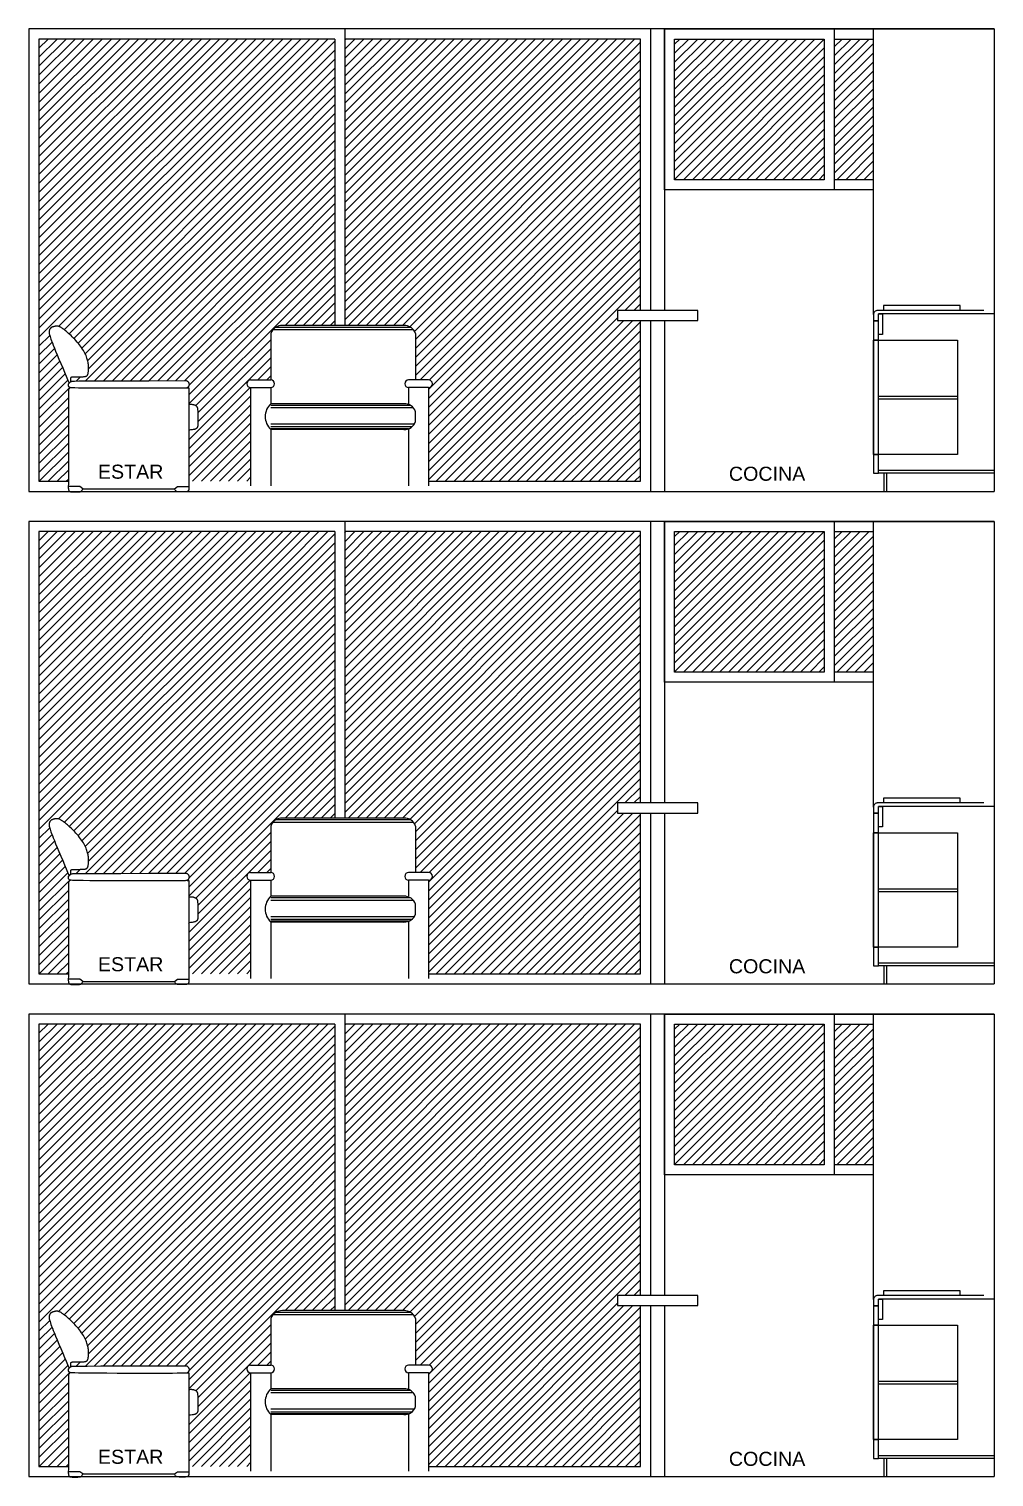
# Model space of a CAD drawing. Header units: millimetres. Extents: x 1217 to 2428, y 234 to 644.
# Drawn here: x 2238.77 to 2243.57, y 423.95 to 431.15 of the extents above; entities that cross this region are included whole.
import ezdxf

# ---------------------------------------------------------------- set-up
doc = ezdxf.new("R2010")
doc.units = ezdxf.units.MM
for name, color, linetype in [('0.1', 251, 'Continuous'), ('0.2', 2, 'Continuous'), ('0.3', 6, 'Continuous'), ('MURO', 5, 'Continuous'), ('Texto', 1, 'Continuous')]:
    doc.layers.add(name, color=color, linetype=linetype)
doc.styles.get("Standard").update_dxf_attribs({"font": 'arial.ttf'})
pattern_1 = [(45, (422.33998, -273.22355), (-0.0224506403, 0.0224506403), [])]
pattern_2 = [(45, (422.33998, -270.773552), (-0.0224506403, 0.0224506403), [])]
pattern_3 = [(45, (422.33998, -268.323555), (-0.0224506403, 0.0224506403), [])]

# ---------------------------------------------------------------- blocks, each defined once
blk = doc.blocks.new('sillon elv 1')
at = {"layer": '0.2'}
blk.add_line((382065.2343, 7753267.5813), (382065.6901, 7753267.5813), dxfattribs=at)
for points in [[(382065.1739, 7753268.114), (382065.1742, 7753268.1156), (382065.1744, 7753268.1172), (382065.1745, 7753268.1189), (382065.1746, 7753268.1205), (382065.1745, 7753268.1222), (382065.1745, 7753268.1238), (382065.1744, 7753268.1253), (382065.1744, 7753268.1268), (382065.1745, 7753268.1281), (382065.1745, 7753268.1294), (382065.1747, 7753268.1306), (382065.1749, 7753268.1316), (382065.1751, 7753268.1326), (382065.1753, 7753268.1335), (382065.1756, 7753268.1342), (382065.1759, 7753268.1349), (382065.1762, 7753268.1355), (382065.1765, 7753268.136), (382065.1768, 7753268.1364), (382065.1771, 7753268.1368), (382065.1775, 7753268.1371), (382065.178, 7753268.1373), (382065.1785, 7753268.1375), (382065.179, 7753268.1376), (382065.1796, 7753268.1377), (382065.1804, 7753268.1378), (382065.1814, 7753268.1379), (382065.1828, 7753268.1379), (382065.1846, 7753268.138), (382065.187, 7753268.138), (382065.19, 7753268.1381), (382065.1937, 7753268.1381), (382065.1982, 7753268.1381), (382065.2034, 7753268.1382), (382065.2089, 7753268.1383), (382065.2147, 7753268.1384), (382065.2204, 7753268.1385), (382065.2259, 7753268.1386), (382065.231, 7753268.1388), (382065.2353, 7753268.139), (382065.2389, 7753268.1392), (382065.2417, 7753268.1395), (382065.2439, 7753268.1397), (382065.2455, 7753268.14), (382065.2467, 7753268.1403), (382065.2476, 7753268.1405), (382065.2482, 7753268.1408), (382065.2488, 7753268.141), (382065.2493, 7753268.1412), (382065.2498, 7753268.1413), (382065.2504, 7753268.1415), (382065.2509, 7753268.1417), (382065.2515, 7753268.142), (382065.2522, 7753268.1423), (382065.2529, 7753268.1426), (382065.2537, 7753268.1431), (382065.2545, 7753268.1437), (382065.2554, 7753268.1444), (382065.2563, 7753268.1454), (382065.2572, 7753268.1465), (382065.2581, 7753268.148), (382065.2589, 7753268.1498), (382065.2597, 7753268.1519), (382065.2604, 7753268.1545), (382065.2611, 7753268.1574), (382065.2616, 7753268.1608), (382065.262, 7753268.1645), (382065.2624, 7753268.1685), (382065.2626, 7753268.1727), (382065.2627, 7753268.1771), (382065.2627, 7753268.1816), (382065.2627, 7753268.1863), (382065.2625, 7753268.1909), (382065.2622, 7753268.1956), (382065.2617, 7753268.2004), (382065.2611, 7753268.2053), (382065.2603, 7753268.2102), (382065.2593, 7753268.2154), (382065.258, 7753268.2207), (382065.2565, 7753268.2262), (382065.2547, 7753268.2319), (382065.2526, 7753268.2378), (382065.2501, 7753268.2439), (382065.2474, 7753268.2502), (382065.2443, 7753268.2566), (382065.2408, 7753268.2632), (382065.2369, 7753268.2699), (382065.2327, 7753268.2767), (382065.228, 7753268.2836), (382065.2229, 7753268.2906), (382065.2176, 7753268.2976), (382065.212, 7753268.3046), (382065.2061, 7753268.3115), (382065.2001, 7753268.3182), (382065.194, 7753268.3249), (382065.1878, 7753268.3313), (382065.1816, 7753268.3375), (382065.1754, 7753268.3434), (382065.1694, 7753268.349), (382065.1635, 7753268.3543), (382065.1578, 7753268.3592), (382065.1525, 7753268.3637), (382065.1475, 7753268.3679), (382065.1429, 7753268.3715), (382065.1387, 7753268.3747), (382065.135, 7753268.3775), (382065.1316, 7753268.3799), (382065.1286, 7753268.382), (382065.1259, 7753268.3837), (382065.1233, 7753268.3851), (382065.1209, 7753268.3863), (382065.1187, 7753268.3874), (382065.1165, 7753268.3882), (382065.1144, 7753268.3889), (382065.1123, 7753268.3895), (382065.1103, 7753268.3899), (382065.1083, 7753268.3902), (382065.1063, 7753268.3904), (382065.1044, 7753268.3905), (382065.1024, 7753268.3904), (382065.1005, 7753268.3903), (382065.0985, 7753268.39), (382065.0966, 7753268.3897), (382065.0947, 7753268.3894), (382065.0929, 7753268.3889), (382065.0912, 7753268.3885), (382065.0896, 7753268.388), (382065.088, 7753268.3876), (382065.0866, 7753268.3872), (382065.0853, 7753268.3867), (382065.084, 7753268.3863), (382065.0829, 7753268.3859), (382065.0818, 7753268.3854), (382065.0808, 7753268.385), (382065.0798, 7753268.3846), (382065.0789, 7753268.3841), (382065.0779, 7753268.3836), (382065.077, 7753268.3831), (382065.0761, 7753268.3825), (382065.0752, 7753268.3818), (382065.0743, 7753268.3811), (382065.0735, 7753268.3803), (382065.0726, 7753268.3794), (382065.0718, 7753268.3784), (382065.071, 7753268.3773), (382065.0702, 7753268.376), (382065.0695, 7753268.3746), (382065.0688, 7753268.3731), (382065.0682, 7753268.3715), (382065.0677, 7753268.3697), (382065.0672, 7753268.3679), (382065.0668, 7753268.3659), (382065.0666, 7753268.3638), (382065.0665, 7753268.3614), (382065.0666, 7753268.3588), (382065.0669, 7753268.3558), (382065.0675, 7753268.3524), (382065.0683, 7753268.3484), (382065.0695, 7753268.3438), (382065.0711, 7753268.3385), (382065.0731, 7753268.3324), (382065.0756, 7753268.3252), (382065.0787, 7753268.3168), (382065.0825, 7753268.3069), (382065.0871, 7753268.2952), (382065.0925, 7753268.2816), (382065.099, 7753268.2658), (382065.1066, 7753268.2475), (382065.1153, 7753268.2269), (382065.1246, 7753268.2047), (382065.1341, 7753268.1823), (382065.1433, 7753268.1607), (382065.1516, 7753268.1412), (382065.1585, 7753268.125), (382065.1635, 7753268.1132), (382065.1662, 7753268.107)], [(382065.7482, 7753268.1195), (382065.7512, 7753268.1185), (382065.7538, 7753268.1173), (382065.7559, 7753268.1159), (382065.7576, 7753268.1144), (382065.759, 7753268.1129), (382065.7601, 7753268.1112), (382065.761, 7753268.1096), (382065.7617, 7753268.1079), (382065.7622, 7753268.1063), (382065.7626, 7753268.1048), (382065.7628, 7753268.1033), (382065.7629, 7753268.1018), (382065.763, 7753268.1004), (382065.7629, 7753268.0991), (382065.7628, 7753268.0978), (382065.7626, 7753268.0966), (382065.7624, 7753268.0954), (382065.7621, 7753268.0943), (382065.7618, 7753268.0932), (382065.7614, 7753268.0922), (382065.7609, 7753268.0912), (382065.7604, 7753268.0903), (382065.7599, 7753268.0894), (382065.7593, 7753268.0885), (382065.7586, 7753268.0877), (382065.7578, 7753268.0869), (382065.757, 7753268.0861), (382065.756, 7753268.0854), (382065.7551, 7753268.0847), (382065.754, 7753268.0841), (382065.7529, 7753268.0835), (382065.7517, 7753268.083), (382065.7502, 7753268.0826), (382065.7476, 7753268.0823), (382065.7428, 7753268.082), (382065.7348, 7753268.0818), (382065.7223, 7753268.0816), (382065.7045, 7753268.0815), (382065.6801, 7753268.0814), (382065.6482, 7753268.0813), (382065.6082, 7753268.0812), (382065.5617, 7753268.0812), (382065.5109, 7753268.0812), (382065.458, 7753268.0813), (382065.4051, 7753268.0813), (382065.3544, 7753268.0815), (382065.3081, 7753268.0817), (382065.2683, 7753268.0819), (382065.2366, 7753268.0823), (382065.2126, 7753268.0827), (382065.1951, 7753268.0832), (382065.1831, 7753268.0837), (382065.1755, 7753268.0842), (382065.1711, 7753268.0848), (382065.169, 7753268.0854), (382065.168, 7753268.0859), (382065.1673, 7753268.0865), (382065.1666, 7753268.0871), (382065.166, 7753268.0877), (382065.1655, 7753268.0884), (382065.1649, 7753268.0891), (382065.1645, 7753268.0899), (382065.164, 7753268.0907), (382065.1636, 7753268.0917), (382065.1633, 7753268.0927), (382065.1629, 7753268.0939), (382065.1627, 7753268.0951), (382065.1625, 7753268.0963), (382065.1623, 7753268.0976), (382065.1623, 7753268.0988), (382065.1623, 7753268.1), (382065.1625, 7753268.1011), (382065.1628, 7753268.1021), (382065.1632, 7753268.1031), (382065.1636, 7753268.1039), (382065.1642, 7753268.1048), (382065.1648, 7753268.1056), (382065.1655, 7753268.1063), (382065.1662, 7753268.1071), (382065.1669, 7753268.1078), (382065.1676, 7753268.1086), (382065.1684, 7753268.1094), (382065.1691, 7753268.1101), (382065.1699, 7753268.1109), (382065.1707, 7753268.1116), (382065.1716, 7753268.1124), (382065.1724, 7753268.113), (382065.1733, 7753268.1137), (382065.1743, 7753268.1143), (382065.1753, 7753268.1148), (382065.1764, 7753268.1153), (382065.1774, 7753268.1157), (382065.1785, 7753268.1161), (382065.1796, 7753268.1164), (382065.1807, 7753268.1167), (382065.1818, 7753268.1169), (382065.1839, 7753268.1172), (382065.1926, 7753268.1174), (382065.2144, 7753268.1176), (382065.2558, 7753268.1178), (382065.3233, 7753268.1181), (382065.4235, 7753268.1185), (382065.563, 7753268.1189), (382065.7482, 7753268.1195)], [(382065.1727, 7753268.0846), (382065.1704, 7753268.0832), (382065.1685, 7753268.0819), (382065.1669, 7753268.0806), (382065.1657, 7753268.0794), (382065.1647, 7753268.0781), (382065.164, 7753268.0769), (382065.1634, 7753268.0758), (382065.1631, 7753268.0746), (382065.1628, 7753268.0726), (382065.1626, 7753268.0652), (382065.1625, 7753268.047), (382065.1624, 7753268.0127), (382065.1624, 7753267.9567), (382065.1624, 7753267.8738), (382065.1624, 7753267.7584), (382065.1624, 7753267.6053)], [(382065.7621, 7753268.0013), (382065.7666, 7753268.0017), (382065.7707, 7753268.0019), (382065.7743, 7753268.0019), (382065.7775, 7753268.0017), (382065.7804, 7753268.0013), (382065.783, 7753268.0009), (382065.7852, 7753268.0003), (382065.7873, 7753267.9997), (382065.7892, 7753267.9991), (382065.791, 7753267.9984), (382065.7926, 7753267.9978), (382065.7941, 7753267.9971), (382065.7954, 7753267.9963), (382065.7966, 7753267.9955), (382065.7977, 7753267.9947), (382065.7987, 7753267.9938), (382065.7996, 7753267.9929), (382065.8005, 7753267.9919), (382065.8012, 7753267.9909), (382065.8018, 7753267.9898), (382065.8024, 7753267.9888), (382065.803, 7753267.9877), (382065.8034, 7753267.9866), (382065.8039, 7753267.9855), (382065.8043, 7753267.9843), (382065.8046, 7753267.9831), (382065.8049, 7753267.9816), (382065.8052, 7753267.9797), (382065.8055, 7753267.9773), (382065.8058, 7753267.9743), (382065.806, 7753267.9705), (382065.8062, 7753267.9658), (382065.8064, 7753267.9601), (382065.8066, 7753267.9536), (382065.8068, 7753267.9466), (382065.8069, 7753267.9394), (382065.8071, 7753267.9322), (382065.8072, 7753267.9251), (382065.8072, 7753267.9186), (382065.8072, 7753267.9129), (382065.8072, 7753267.9081), (382065.8072, 7753267.9041), (382065.807, 7753267.901), (382065.8069, 7753267.8984), (382065.8067, 7753267.8964), (382065.8065, 7753267.8948), (382065.8062, 7753267.8934), (382065.8059, 7753267.8922), (382065.8056, 7753267.891), (382065.8053, 7753267.8898), (382065.8048, 7753267.8887), (382065.8044, 7753267.8876), (382065.8039, 7753267.8865), (382065.8033, 7753267.8855), (382065.8027, 7753267.8845), (382065.802, 7753267.8836), (382065.8012, 7753267.8828), (382065.8004, 7753267.882), (382065.7995, 7753267.8812), (382065.7986, 7753267.8805), (382065.7976, 7753267.8799), (382065.7966, 7753267.8793), (382065.7955, 7753267.8787), (382065.7944, 7753267.8782), (382065.7933, 7753267.8777), (382065.7918, 7753267.8772), (382065.7898, 7753267.8767), (382065.787, 7753267.8762), (382065.783, 7753267.8755), (382065.7778, 7753267.8748), (382065.7709, 7753267.874), (382065.7621, 7753267.8731)], [(382065.1619, 7753267.5923), (382065.1619, 7753267.5897), (382065.1619, 7753267.5872), (382065.162, 7753267.585), (382065.1622, 7753267.5829), (382065.1624, 7753267.581), (382065.1627, 7753267.5792), (382065.163, 7753267.5776), (382065.1633, 7753267.5762), (382065.1636, 7753267.5749), (382065.164, 7753267.5737), (382065.1644, 7753267.5727), (382065.1648, 7753267.5718), (382065.1653, 7753267.5709), (382065.1658, 7753267.5702), (382065.1665, 7753267.5695), (382065.1672, 7753267.5689), (382065.168, 7753267.5684), (382065.1689, 7753267.5679), (382065.17, 7753267.5674), (382065.1712, 7753267.5671), (382065.1727, 7753267.5667), (382065.1744, 7753267.5664), (382065.1763, 7753267.5662), (382065.1785, 7753267.566), (382065.1811, 7753267.5658), (382065.1839, 7753267.5657), (382065.1869, 7753267.5657), (382065.19, 7753267.5656), (382065.1932, 7753267.5656), (382065.1965, 7753267.5656), (382065.1997, 7753267.5657), (382065.2028, 7753267.5657), (382065.2058, 7753267.5658), (382065.2087, 7753267.5658), (382065.2114, 7753267.5659), (382065.2139, 7753267.566), (382065.2162, 7753267.5662), (382065.2184, 7753267.5664), (382065.2203, 7753267.5667), (382065.2221, 7753267.5671), (382065.2237, 7753267.5675), (382065.2251, 7753267.5682), (382065.2265, 7753267.5691), (382065.2278, 7753267.5704), (382065.2292, 7753267.5722), (382065.2307, 7753267.5745), (382065.2324, 7753267.5775), (382065.2343, 7753267.5813)], [(382065.7625, 7753267.5923), (382065.7626, 7753267.5897), (382065.7625, 7753267.5872), (382065.7624, 7753267.585), (382065.7623, 7753267.5829), (382065.762, 7753267.581), (382065.7618, 7753267.5792), (382065.7615, 7753267.5776), (382065.7612, 7753267.5762), (382065.7608, 7753267.5749), (382065.7605, 7753267.5737), (382065.7601, 7753267.5727), (382065.7597, 7753267.5718), (382065.7592, 7753267.5709), (382065.7586, 7753267.5702), (382065.758, 7753267.5695), (382065.7573, 7753267.5689), (382065.7565, 7753267.5684), (382065.7556, 7753267.5679), (382065.7545, 7753267.5674), (382065.7533, 7753267.5671), (382065.7518, 7753267.5667), (382065.7501, 7753267.5664), (382065.7482, 7753267.5662), (382065.7459, 7753267.566), (382065.7434, 7753267.5658), (382065.7406, 7753267.5657), (382065.7376, 7753267.5657), (382065.7345, 7753267.5656), (382065.7312, 7753267.5656), (382065.728, 7753267.5656), (382065.7248, 7753267.5657), (382065.7216, 7753267.5657), (382065.7186, 7753267.5658), (382065.7158, 7753267.5658), (382065.7131, 7753267.5659), (382065.7106, 7753267.566), (382065.7083, 7753267.5662), (382065.7061, 7753267.5664), (382065.7041, 7753267.5667), (382065.7024, 7753267.5671), (382065.7008, 7753267.5675), (382065.6993, 7753267.5682), (382065.698, 7753267.5691), (382065.6966, 7753267.5704), (382065.6952, 7753267.5722), (382065.6937, 7753267.5745), (382065.6921, 7753267.5775), (382065.6901, 7753267.5813)]]:
    blk.add_lwpolyline(points, dxfattribs=at)
at = {"layer": '0.2', "elevation": 0}
for points in [[(382065.7529, 7753268.0835), (382065.7621, 7753268.0835), (382065.7621, 7753267.6053)], [(382065.1624, 7753267.6053), (382065.1619, 7753267.5923)], [(382065.7621, 7753267.6053), (382065.7625, 7753267.5923)], [(382065.2343, 7753267.5813), (382065.2197, 7753267.5923), (382065.1619, 7753267.5923)], [(382065.6901, 7753267.5813), (382065.7047, 7753267.5923), (382065.7636, 7753267.5923)]]:
    blk.add_lwpolyline(points, dxfattribs=at)

msp = doc.modelspace()

# ---------------------------------------------------------------- hatches: boundary and pattern name
at = {"layer": '0.1', "ltscale": 3}
h = msp.add_hatch(dxfattribs=at)
h.set_pattern_fill('ANSI31', color=256, scale=0.01)
h.set_pattern_definition(pattern_3)
h.paths.add_polyline_path([(2240.07395, 431.10099), (2238.81771, 431.10099), (2238.81771, 428.90099), (2238.96407, 428.90099), (2238.96407, 429.04077), (2238.96405, 429.1561), (2238.96405, 429.23903), (2238.96407, 429.29498), (2238.96413, 429.32934), (2238.96425, 429.34752), (2238.9645, 429.35672), (2238.96628, 429.36061), (2238.96925, 429.36364), (2238.97388, 429.3668), (2238.97013, 429.36783), (2238.96691, 429.37068), (2238.96503, 429.37438), (2238.96389, 429.37944), (2238.9641, 429.38401), (2238.96571, 429.38699), (2238.96782, 429.3894), (2238.9652, 429.39553), (2238.96016, 429.40732), (2238.95324, 429.42354), (2238.94494, 429.44303), (2238.93579, 429.46459), (2238.92628, 429.48703), (2238.91694, 429.50919), (2238.90827, 429.52986), (2238.9007, 429.5481), (2238.89422, 429.56391), (2238.88873, 429.57753), (2238.88414, 429.58918), (2238.88034, 429.5991), (2238.87725, 429.60753), (2238.87476, 429.6147), (2238.87278, 429.62083), (2238.87121, 429.62615), (2238.86944, 429.63294), (2238.86831, 429.63977), (2238.86814, 429.64492), (2238.86863, 429.64919), (2238.86976, 429.65382), (2238.87182, 429.65835), (2238.8746, 429.66228), (2238.87798, 429.66507), (2238.88191, 429.66715), (2238.88562, 429.66862), (2238.88977, 429.66997), (2238.89482, 429.67137), (2238.90037, 429.67247), (2238.90611, 429.6729), (2238.91098, 429.67246), (2238.91503, 429.6716), (2238.91927, 429.67018), (2238.92379, 429.66813), (2238.92883, 429.66526), (2238.93331, 429.66224), (2238.93666, 429.65985), (2238.94038, 429.65707), (2238.94453, 429.65386), (2238.94913, 429.65018), (2238.95415, 429.64606), (2238.95951, 429.64152), (2238.96517, 429.6366), (2238.97106, 429.63132), (2238.97711, 429.62571), (2238.98327, 429.6198), (2238.98948, 429.61361), (2238.99567, 429.60719), (2239.00179, 429.60057), (2239.0078, 429.59379), (2239.01364, 429.58689), (2239.01926, 429.57993), (2239.02462, 429.57293), (2239.02966, 429.56596), (2239.03433, 429.55904), (2239.0386, 429.55221), (2239.04246, 429.54551), (2239.04594, 429.53893), (2239.04906, 429.5325), (2239.05182, 429.52623), (2239.05425, 429.52013), (2239.05636, 429.51422), (2239.05818, 429.50851), (2239.0597, 429.50302), (2239.06097, 429.49771), (2239.06199, 429.49258), (2239.0628, 429.48759), (2239.06342, 429.48272), (2239.06387, 429.47794), (2239.06417, 429.47324), (2239.06435, 429.46859), (2239.06442, 429.46398), (2239.06439, 429.45944), (2239.06426, 429.45503), (2239.06391, 429.44865), (2239.06305, 429.44121), (2239.06181, 429.43538), (2239.05989, 429.43023), (2239.05722, 429.42677), (2239.05413, 429.42458), (2239.05014, 429.42318), (2239.04856, 429.42254), (2239.04466, 429.4219), (2239.0406, 429.42154), (2239.03702, 429.42132), (2239.03263, 429.42113), (2239.02757, 429.42096), (2239.02208, 429.42082), (2239.01635, 429.42071), (2239.0106, 429.42061), (2239.00505, 429.42053), (2238.99991, 429.42047), (2238.99539, 429.42042), (2238.99164, 429.42038), (2238.98864, 429.42035), (2238.98627, 429.42031), (2238.98445, 429.42027), (2238.98308, 429.42022), (2238.98205, 429.42015), (2238.98128, 429.42007), (2238.98067, 429.41995), (2238.98013, 429.41981), (2238.97965, 429.41962), (2238.97921, 429.41939), (2238.97882, 429.4191), (2238.97846, 429.41875), (2238.97813, 429.41833), (2238.97783, 429.41783), (2238.97753, 429.41725), (2238.97726, 429.41657), (2238.97699, 429.41579), (2238.97675, 429.41492), (2238.97654, 429.41395), (2238.97636, 429.41289), (2238.97622, 429.41172), (2238.97613, 429.41046), (2238.97609, 429.40909), (2238.9761, 429.40763), (2238.97615, 429.40609), (2238.97631, 429.40112), (2238.97574, 429.39654), (2238.97947, 429.39825), (2238.98397, 429.39946), (2238.99429, 429.3997), (2239.01605, 429.39991), (2239.05743, 429.40015), (2239.12496, 429.40044), (2239.22518, 429.4008), (2239.36464, 429.40125), (2239.54989, 429.40182), (2239.55429, 429.40034), (2239.55852, 429.39762), (2239.56133, 429.39449), (2239.56346, 429.39049), (2239.56459, 429.3857), (2239.56466, 429.38154), (2239.56397, 429.37703), (2239.56248, 429.37302), (2239.55994, 429.36949), (2239.55539, 429.36585), (2239.56375, 429.36585), (2239.56375, 429.28365), (2239.56831, 429.28408), (2239.57425, 429.28434), (2239.58064, 429.28392), (2239.58568, 429.28299), (2239.59104, 429.28143), (2239.59589, 429.27941), (2239.5995, 429.2771), (2239.60215, 429.27437), (2239.60411, 429.27123), (2239.60597, 429.2669), (2239.60679, 429.26311), (2239.60733, 429.25839), (2239.60768, 429.25279), (2239.6079, 429.24808), (2239.6081, 429.2424), (2239.6083, 429.23595), (2239.60847, 429.22898), (2239.60862, 429.22174), (2239.60875, 429.21449), (2239.60884, 429.20748), (2239.6089, 429.20097), (2239.60892, 429.19521), (2239.60888, 429.18809), (2239.60863, 429.18049), (2239.60801, 429.17595), (2239.60676, 429.17137), (2239.60475, 429.16715), (2239.60186, 429.16389), (2239.59838, 429.16162), (2239.59467, 429.15984), (2239.59037, 429.15876), (2239.5847, 429.15788), (2239.57943, 429.15718), (2239.57253, 429.15637), (2239.56375, 429.15542), (2239.56375, 428.90099), (2239.87123, 428.90099), (2239.87123, 429.36691, -1), (2239.87123, 429.40485), (2239.97123, 429.40485), (2239.97123, 429.63578, -0.3308101), (2240.02982, 429.67581), (2240.07395, 429.67581)])
h = msp.add_hatch(dxfattribs=at)
h.set_pattern_fill('ANSI31', color=256, scale=0.01)
h.set_pattern_definition(pattern_3)
h.paths.add_polyline_path([(2240.28961, 431.10099), (2240.07395, 431.10099), (2240.07395, 429.67581), (2240.28961, 429.67581)])
h.paths.add_polyline_path([(2241.67351, 431.10099), (2240.33961, 431.10099), (2240.33961, 429.67581), (2240.6335, 429.67581, -0.3308107), (2240.69209, 429.63578), (2240.69209, 429.40485), (2240.75706, 429.40485, -1), (2240.75706, 429.36691), (2240.75706, 428.90099), (2241.67351, 428.90099)])
h.paths.add_polyline_path([(2241.81152, 431.10099), (2241.67351, 431.10099), (2241.67351, 428.90099), (2241.81152, 428.90099), (2241.81152, 429.70099), (2241.69651, 429.70099), (2241.69651, 429.75099), (2241.81152, 429.75099)])
h.paths.add_polyline_path([(2242.7263, 431.10099), (2241.98152, 431.10099), (2241.98152, 430.40099), (2242.7263, 430.40099)])
h.paths.add_polyline_path([(2242.97135, 431.10099), (2242.7763, 431.10099), (2242.7763, 430.40099), (2242.97135, 430.40099)])
h = msp.add_hatch(dxfattribs=at)
h.set_pattern_fill('ANSI31', color=256, scale=0.01)
h.set_pattern_definition(pattern_2)
h.paths.add_polyline_path([(2240.07395, 428.65099), (2238.81771, 428.65099), (2238.81771, 426.45099), (2238.96407, 426.45099), (2238.96407, 426.59078), (2238.96405, 426.7061), (2238.96405, 426.78904), (2238.96407, 426.84498), (2238.96413, 426.87934), (2238.96425, 426.89752), (2238.9645, 426.90672), (2238.96628, 426.91061), (2238.96925, 426.91364), (2238.97388, 426.91681), (2238.97013, 426.91784), (2238.96691, 426.92068), (2238.96503, 426.92438), (2238.96389, 426.92944), (2238.9641, 426.93402), (2238.96571, 426.93699), (2238.96782, 426.9394), (2238.9652, 426.94553), (2238.96016, 426.95732), (2238.95324, 426.97355), (2238.94494, 426.99303), (2238.93579, 427.01459), (2238.92628, 427.03704), (2238.91694, 427.05919), (2238.90827, 427.07986), (2238.9007, 427.0981), (2238.89422, 427.11392), (2238.88873, 427.12753), (2238.88414, 427.13918), (2238.88034, 427.14911), (2238.87725, 427.15753), (2238.87476, 427.1647), (2238.87278, 427.17084), (2238.87121, 427.17615), (2238.86944, 427.18294), (2238.86831, 427.18977), (2238.86814, 427.19492), (2238.86863, 427.1992), (2238.86976, 427.20382), (2238.87182, 427.20836), (2238.8746, 427.21228), (2238.87798, 427.21507), (2238.88191, 427.21715), (2238.88562, 427.21862), (2238.88977, 427.21997), (2238.89482, 427.22137), (2238.90037, 427.22247), (2238.90611, 427.22291), (2238.91098, 427.22246), (2238.91503, 427.2216), (2238.91927, 427.22018), (2238.92379, 427.21814), (2238.92883, 427.21527), (2238.93331, 427.21225), (2238.93666, 427.20986), (2238.94038, 427.20707), (2238.94453, 427.20386), (2238.94913, 427.20018), (2238.95415, 427.19606), (2238.95951, 427.19152), (2238.96517, 427.1866), (2238.97106, 427.18132), (2238.97711, 427.17571), (2238.98327, 427.1698), (2238.98948, 427.16362), (2238.99567, 427.15719), (2239.00179, 427.15057), (2239.0078, 427.14379), (2239.01364, 427.13689), (2239.01926, 427.12993), (2239.02462, 427.12294), (2239.02966, 427.11596), (2239.03433, 427.10904), (2239.0386, 427.10222), (2239.04246, 427.09551), (2239.04594, 427.08893), (2239.04906, 427.0825), (2239.05182, 427.07623), (2239.05425, 427.07013), (2239.05636, 427.06422), (2239.05818, 427.05852), (2239.0597, 427.05302), (2239.06097, 427.04771), (2239.06199, 427.04258), (2239.0628, 427.03759), (2239.06342, 427.03272), (2239.06387, 427.02795), (2239.06417, 427.02325), (2239.06435, 427.01859), (2239.06442, 427.01398), (2239.06439, 427.00944), (2239.06426, 427.00504), (2239.06391, 426.99865), (2239.06305, 426.99121), (2239.06181, 426.98538), (2239.05989, 426.98024), (2239.05722, 426.97678), (2239.05413, 426.97458), (2239.05014, 426.97319), (2239.04856, 426.97254), (2239.04466, 426.9719), (2239.0406, 426.97155), (2239.03702, 426.97132), (2239.03263, 426.97113), (2239.02757, 426.97096), (2239.02208, 426.97083), (2239.01635, 426.97071), (2239.0106, 426.97061), (2239.00505, 426.97054), (2238.99991, 426.97047), (2238.99539, 426.97043), (2238.99164, 426.97039), (2238.98864, 426.97035), (2238.98627, 426.97032), (2238.98445, 426.97027), (2238.98308, 426.97022), (2238.98205, 426.97016), (2238.98128, 426.97007), (2238.98067, 426.96995), (2238.98013, 426.96981), (2238.97965, 426.96962), (2238.97921, 426.96939), (2238.97882, 426.96911), (2238.97846, 426.96876), (2238.97813, 426.96833), (2238.97783, 426.96784), (2238.97753, 426.96725), (2238.97726, 426.96657), (2238.97699, 426.9658), (2238.97675, 426.96493), (2238.97654, 426.96396), (2238.97636, 426.96289), (2238.97622, 426.96173), (2238.97613, 426.96046), (2238.97609, 426.9591), (2238.9761, 426.95763), (2238.97615, 426.95609), (2238.97631, 426.95113), (2238.97574, 426.94654), (2238.97947, 426.94825), (2238.98397, 426.94946), (2238.99429, 426.9497), (2239.01605, 426.94991), (2239.05743, 426.95015), (2239.12496, 426.95044), (2239.22518, 426.9508), (2239.36464, 426.95125), (2239.54989, 426.95182), (2239.55429, 426.95034), (2239.55852, 426.94763), (2239.56133, 426.94449), (2239.56346, 426.94049), (2239.56459, 426.93571), (2239.56466, 426.93154), (2239.56397, 426.92704), (2239.56248, 426.92302), (2239.55994, 426.91949), (2239.55539, 426.91585), (2239.56375, 426.91585), (2239.56375, 426.83365), (2239.56831, 426.83408), (2239.57425, 426.83434), (2239.58064, 426.83392), (2239.58568, 426.83299), (2239.59104, 426.83144), (2239.59589, 426.82942), (2239.5995, 426.8271), (2239.60215, 426.82437), (2239.60411, 426.82123), (2239.60597, 426.8169), (2239.60679, 426.81311), (2239.60733, 426.8084), (2239.60768, 426.80279), (2239.6079, 426.79808), (2239.6081, 426.79241), (2239.6083, 426.78595), (2239.60847, 426.77898), (2239.60862, 426.77174), (2239.60875, 426.76449), (2239.60884, 426.75748), (2239.6089, 426.75097), (2239.60892, 426.74522), (2239.60888, 426.73809), (2239.60863, 426.7305), (2239.60801, 426.72596), (2239.60676, 426.72138), (2239.60475, 426.71715), (2239.60186, 426.7139), (2239.59838, 426.71162), (2239.59467, 426.70984), (2239.59037, 426.70876), (2239.5847, 426.70788), (2239.57943, 426.70718), (2239.57253, 426.70637), (2239.56375, 426.70543), (2239.56375, 426.45099), (2239.87123, 426.45099), (2239.87123, 426.91691, -1), (2239.87123, 426.95485), (2239.97123, 426.95485), (2239.97123, 427.18578, -0.3308101), (2240.02982, 427.22581), (2240.07395, 427.22581)])
h = msp.add_hatch(dxfattribs=at)
h.set_pattern_fill('ANSI31', color=256, scale=0.01)
h.set_pattern_definition(pattern_2)
h.paths.add_polyline_path([(2240.28961, 428.65099), (2240.07395, 428.65099), (2240.07395, 427.22581), (2240.28961, 427.22581)])
h.paths.add_polyline_path([(2241.67351, 428.65099), (2240.33961, 428.65099), (2240.33961, 427.22581), (2240.6335, 427.22581, -0.3308107), (2240.69209, 427.18578), (2240.69209, 426.95485), (2240.75706, 426.95485, -1), (2240.75706, 426.91691), (2240.75706, 426.45099), (2241.67351, 426.45099)])
h.paths.add_polyline_path([(2241.81152, 428.65099), (2241.67351, 428.65099), (2241.67351, 426.45099), (2241.81152, 426.45099), (2241.81152, 427.25099), (2241.69651, 427.25099), (2241.69651, 427.30099), (2241.81152, 427.30099)])
h.paths.add_polyline_path([(2242.7263, 428.65099), (2241.98152, 428.65099), (2241.98152, 427.95099), (2242.7263, 427.95099)])
h.paths.add_polyline_path([(2242.97135, 428.65099), (2242.7763, 428.65099), (2242.7763, 427.95099), (2242.97135, 427.95099)])
h = msp.add_hatch(dxfattribs=at)
h.set_pattern_fill('ANSI31', color=256, scale=0.01)
h.set_pattern_definition(pattern_1)
h.paths.add_polyline_path([(2240.07395, 426.20099), (2238.81771, 426.20099), (2238.81771, 424.00099), (2238.96407, 424.00099), (2238.96407, 424.14078), (2238.96405, 424.25611), (2238.96405, 424.33904), (2238.96407, 424.39499), (2238.96413, 424.42935), (2238.96425, 424.44752), (2238.9645, 424.45673), (2238.96628, 424.46061), (2238.96925, 424.46364), (2238.97388, 424.46681), (2238.97013, 424.46784), (2238.96691, 424.47068), (2238.96503, 424.47439), (2238.96389, 424.47944), (2238.9641, 424.48402), (2238.96571, 424.48699), (2238.96782, 424.48941), (2238.9652, 424.49554), (2238.96016, 424.50732), (2238.95324, 424.52355), (2238.94494, 424.54304), (2238.93579, 424.56459), (2238.92628, 424.58704), (2238.91694, 424.60919), (2238.90827, 424.62986), (2238.9007, 424.64811), (2238.89422, 424.66392), (2238.88873, 424.67753), (2238.88414, 424.68919), (2238.88034, 424.69911), (2238.87725, 424.70754), (2238.87476, 424.7147), (2238.87278, 424.72084), (2238.87121, 424.72616), (2238.86944, 424.73294), (2238.86831, 424.73977), (2238.86814, 424.74492), (2238.86863, 424.7492), (2238.86976, 424.75382), (2238.87182, 424.75836), (2238.8746, 424.76228), (2238.87798, 424.76507), (2238.88191, 424.76716), (2238.88562, 424.76862), (2238.88977, 424.76998), (2238.89482, 424.77137), (2238.90037, 424.77247), (2238.90611, 424.77291), (2238.91098, 424.77247), (2238.91503, 424.77161), (2238.91927, 424.77019), (2238.92379, 424.76814), (2238.92883, 424.76527), (2238.93331, 424.76225), (2238.93666, 424.75986), (2238.94038, 424.75708), (2238.94453, 424.75386), (2238.94913, 424.75018), (2238.95415, 424.74606), (2238.95951, 424.74153), (2238.96517, 424.7366), (2238.97106, 424.73132), (2238.97711, 424.72571), (2238.98327, 424.7198), (2238.98948, 424.71362), (2238.99567, 424.7072), (2239.00179, 424.70057), (2239.0078, 424.69379), (2239.01364, 424.6869), (2239.01926, 424.67993), (2239.02462, 424.67294), (2239.02966, 424.66596), (2239.03433, 424.65904), (2239.0386, 424.65222), (2239.04246, 424.64551), (2239.04594, 424.63894), (2239.04906, 424.63251), (2239.05182, 424.62623), (2239.05425, 424.62014), (2239.05636, 424.61423), (2239.05818, 424.60852), (2239.0597, 424.60302), (2239.06097, 424.59772), (2239.06199, 424.59258), (2239.0628, 424.58759), (2239.06342, 424.58272), (2239.06387, 424.57795), (2239.06417, 424.57325), (2239.06435, 424.5686), (2239.06442, 424.56398), (2239.06439, 424.55945), (2239.06426, 424.55504), (2239.06391, 424.54865), (2239.06305, 424.54121), (2239.06181, 424.53539), (2239.05989, 424.53024), (2239.05722, 424.52678), (2239.05413, 424.52458), (2239.05014, 424.52319), (2239.04856, 424.52255), (2239.04466, 424.5219), (2239.0406, 424.52155), (2239.03702, 424.52133), (2239.03263, 424.52113), (2239.02757, 424.52097), (2239.02208, 424.52083), (2239.01635, 424.52071), (2239.0106, 424.52062), (2239.00505, 424.52054), (2238.99991, 424.52048), (2238.99539, 424.52043), (2238.99164, 424.52039), (2238.98864, 424.52035), (2238.98627, 424.52032), (2238.98445, 424.52028), (2238.98308, 424.52023), (2238.98205, 424.52016), (2238.98128, 424.52007), (2238.98067, 424.51996), (2238.98013, 424.51981), (2238.97965, 424.51963), (2238.97921, 424.51939), (2238.97882, 424.51911), (2238.97846, 424.51876), (2238.97813, 424.51834), (2238.97783, 424.51784), (2238.97753, 424.51725), (2238.97726, 424.51657), (2238.97699, 424.5158), (2238.97675, 424.51493), (2238.97654, 424.51396), (2238.97636, 424.51289), (2238.97622, 424.51173), (2238.97613, 424.51046), (2238.97609, 424.5091), (2238.9761, 424.50764), (2238.97615, 424.50609), (2238.97631, 424.50113), (2238.97574, 424.49655), (2238.97947, 424.49825), (2238.98397, 424.49946), (2238.99429, 424.49971), (2239.01605, 424.49992), (2239.05743, 424.50016), (2239.12496, 424.50044), (2239.22518, 424.5008), (2239.36464, 424.50126), (2239.54989, 424.50182), (2239.55429, 424.50034), (2239.55852, 424.49763), (2239.56133, 424.49449), (2239.56346, 424.49049), (2239.56459, 424.48571), (2239.56466, 424.48155), (2239.56397, 424.47704), (2239.56248, 424.47302), (2239.55994, 424.4695), (2239.55539, 424.46585), (2239.56375, 424.46585), (2239.56375, 424.38365), (2239.56831, 424.38408), (2239.57425, 424.38435), (2239.58064, 424.38393), (2239.58568, 424.38299), (2239.59104, 424.38144), (2239.59589, 424.37942), (2239.5995, 424.3771), (2239.60215, 424.37437), (2239.60411, 424.37123), (2239.60597, 424.36691), (2239.60679, 424.36311), (2239.60733, 424.3584), (2239.60768, 424.35279), (2239.6079, 424.34809), (2239.6081, 424.34241), (2239.6083, 424.33596), (2239.60847, 424.32898), (2239.60862, 424.32174), (2239.60875, 424.31449), (2239.60884, 424.30748), (2239.6089, 424.30097), (2239.60892, 424.29522), (2239.60888, 424.28809), (2239.60863, 424.2805), (2239.60801, 424.27596), (2239.60676, 424.27138), (2239.60475, 424.26715), (2239.60186, 424.2639), (2239.59838, 424.26163), (2239.59467, 424.25984), (2239.59037, 424.25876), (2239.5847, 424.25788), (2239.57943, 424.25718), (2239.57253, 424.25637), (2239.56375, 424.25543), (2239.56375, 424.00099), (2239.87123, 424.00099), (2239.87123, 424.46691, -1), (2239.87123, 424.50486), (2239.97123, 424.50486), (2239.97123, 424.73578, -0.3308101), (2240.02982, 424.77581), (2240.07395, 424.77581)])
h = msp.add_hatch(dxfattribs=at)
h.set_pattern_fill('ANSI31', color=256, scale=0.01)
h.set_pattern_definition(pattern_1)
h.paths.add_polyline_path([(2240.28961, 426.20099), (2240.07395, 426.20099), (2240.07395, 424.77581), (2240.28961, 424.77581)])
h.paths.add_polyline_path([(2241.67351, 426.20099), (2240.33961, 426.20099), (2240.33961, 424.77581), (2240.6335, 424.77581, -0.3308107), (2240.69209, 424.73578), (2240.69209, 424.50486), (2240.75706, 424.50486, -1), (2240.75706, 424.46691), (2240.75706, 424.00099), (2241.67351, 424.00099)])
h.paths.add_polyline_path([(2241.81152, 426.20099), (2241.67351, 426.20099), (2241.67351, 424.00099), (2241.81152, 424.00099), (2241.81152, 424.80099), (2241.69651, 424.80099), (2241.69651, 424.85099), (2241.81152, 424.85099)])
h.paths.add_polyline_path([(2242.7263, 426.20099), (2241.98152, 426.20099), (2241.98152, 425.50099), (2242.7263, 425.50099)])
h.paths.add_polyline_path([(2242.97135, 426.20099), (2242.7763, 426.20099), (2242.7763, 425.50099), (2242.97135, 425.50099)])

# ---------------------------------------------------------------- linework, layer by layer
at = {"layer": '0.1', "ltscale": 3, "elevation": 0}
for points in [[(2240.33961, 431.15099), (2240.33961, 429.67581)], [(2242.97135, 430.35099), (2241.93152, 430.35099), (2241.93152, 431.15099), (2243.57108, 431.15099)], [(2242.7763, 431.15099), (2242.7763, 430.35099)], [(2240.28961, 431.10099), (2238.81771, 431.10099), (2238.81771, 428.90099), (2238.96407, 428.90099)], [(2240.28961, 431.10099), (2240.28961, 429.67581)], [(2241.81152, 429.75099), (2241.81152, 431.10099), (2240.33961, 431.10099)], [(2242.7263, 430.40099), (2241.98152, 430.40099), (2241.98152, 431.10099), (2242.7263, 431.10099)], [(2242.7263, 431.10099), (2242.7263, 430.40099)], [(2242.7763, 431.10099), (2242.97135, 431.10099)], [(2242.97135, 430.40099), (2242.7763, 430.40099)], [(2240.75706, 428.90099), (2241.81152, 428.90099), (2241.81152, 429.70099)], [(2240.33961, 428.70099), (2240.33961, 427.22581)], [(2242.97135, 427.90099), (2241.93152, 427.90099), (2241.93152, 428.70099), (2243.57108, 428.70099)], [(2242.7763, 428.70099), (2242.7763, 427.90099)], [(2240.28961, 428.65099), (2238.81771, 428.65099), (2238.81771, 426.45099), (2238.96407, 426.45099)], [(2240.28961, 428.65099), (2240.28961, 427.22581)], [(2241.81152, 427.30099), (2241.81152, 428.65099), (2240.33961, 428.65099)], [(2242.7263, 427.95099), (2241.98152, 427.95099), (2241.98152, 428.65099), (2242.7263, 428.65099)], [(2242.7263, 428.65099), (2242.7263, 427.95099)], [(2242.7763, 428.65099), (2242.97135, 428.65099)], [(2242.97135, 427.95099), (2242.7763, 427.95099)], [(2240.75706, 426.45099), (2241.81152, 426.45099), (2241.81152, 427.25099)], [(2240.33961, 426.25099), (2240.33961, 424.77581)], [(2242.97135, 425.45099), (2241.93152, 425.45099), (2241.93152, 426.25099), (2243.57108, 426.25099)], [(2242.7763, 426.25099), (2242.7763, 425.45099)], [(2240.28961, 426.20099), (2238.81771, 426.20099), (2238.81771, 424.00099), (2238.96407, 424.00099)], [(2240.28961, 426.20099), (2240.28961, 424.77581)], [(2241.81152, 424.85099), (2241.81152, 426.20099), (2240.33961, 426.20099)], [(2242.7263, 425.50099), (2241.98152, 425.50099), (2241.98152, 426.20099), (2242.7263, 426.20099)], [(2242.7263, 426.20099), (2242.7263, 425.50099)], [(2242.7763, 426.20099), (2242.97135, 426.20099)], [(2242.97135, 425.50099), (2242.7763, 425.50099)], [(2240.75706, 424.00099), (2241.81152, 424.00099), (2241.81152, 424.80099)]]:
    msp.add_lwpolyline(points, dxfattribs=at)
at = {"layer": '0.1', "linetype": 'ByBlock', "elevation": 0}
for points in [[(2240.66791, 429.66648), (2239.99541, 429.66648)], [(2240.63821, 429.67581), (2240.02982, 429.67581)], [(2240.63821, 429.67581), (2240.02982, 429.67581)], [(2239.97123, 429.63578), (2239.97123, 429.40485)], [(2239.97123, 429.63578), (2239.97123, 429.40485)], [(2240.68179, 429.65416), (2239.98152, 429.65416)], [(2240.69209, 429.63578), (2240.69209, 429.40485)], [(2240.69209, 429.63578), (2240.69209, 429.40485)], [(2240.69209, 429.63578), (2240.69209, 429.40485)], [(2239.87123, 429.40485), (2239.97123, 429.40485)], [(2239.87123, 429.40485), (2239.97123, 429.40485)], [(2240.75706, 429.40485), (2240.65706, 429.40485)], [(2240.75706, 429.40485), (2240.65706, 429.40485)], [(2239.87123, 429.36691), (2239.87123, 428.87769)], [(2239.87123, 429.36691), (2239.97123, 429.36691)], [(2239.87123, 429.36691), (2239.87123, 428.87769)], [(2239.87123, 429.36691), (2239.97123, 429.36691)], [(2239.97123, 429.36691), (2239.97123, 429.28705)], [(2239.97123, 429.36691), (2239.97123, 429.28705)], [(2240.65706, 429.36691), (2240.65706, 429.28705)], [(2240.75706, 429.36691), (2240.65706, 429.36691)], [(2240.65706, 429.36691), (2240.65706, 429.28705)], [(2240.75706, 429.36691), (2240.65706, 429.36691)], [(2240.75706, 429.36691), (2240.75706, 428.87769)], [(2240.75706, 429.36691), (2240.75706, 428.87769)], [(2240.63821, 429.28705), (2239.97123, 429.28705)], [(2240.63821, 429.28705), (2239.97123, 429.28705)], [(2240.66627, 429.27873), (2239.97123, 429.27873)], [(2240.68129, 429.266), (2239.97123, 429.266)], [(2240.68129, 429.266), (2239.97123, 429.266)], [(2240.69209, 429.19848), (2240.69209, 429.24702)], [(2240.68547, 429.18508), (2239.97123, 429.18508)], [(2240.67293, 429.17138), (2239.97123, 429.17138)], [(2240.65706, 429.16232), (2239.97123, 429.16232)], [(2240.65706, 429.16232), (2239.97123, 429.16232)], [(2239.97123, 429.15846), (2239.97123, 428.87769)], [(2240.6335, 429.15846), (2239.97123, 429.15846)], [(2239.97123, 429.15846), (2239.97123, 428.87769)], [(2240.6335, 429.15846), (2239.97123, 429.15846)], [(2240.65706, 429.16232), (2240.65706, 428.88155)], [(2240.65706, 429.15846), (2240.65706, 428.87769)], [(2240.66791, 427.21648), (2239.99541, 427.21648)], [(2240.63821, 427.22581), (2240.02982, 427.22581)], [(2240.63821, 427.22581), (2240.02982, 427.22581)], [(2239.97123, 427.18578), (2239.97123, 426.95485)], [(2239.97123, 427.18578), (2239.97123, 426.95485)], [(2240.68179, 427.20416), (2239.98152, 427.20416)], [(2240.69209, 427.18578), (2240.69209, 426.95485)], [(2240.69209, 427.18578), (2240.69209, 426.95485)], [(2240.69209, 427.18578), (2240.69209, 426.95485)], [(2239.87123, 426.95485), (2239.97123, 426.95485)], [(2239.87123, 426.95485), (2239.97123, 426.95485)], [(2240.75706, 426.95485), (2240.65706, 426.95485)], [(2240.75706, 426.95485), (2240.65706, 426.95485)], [(2239.87123, 426.91691), (2239.87123, 426.42769)], [(2239.87123, 426.91691), (2239.97123, 426.91691)], [(2239.87123, 426.91691), (2239.87123, 426.42769)], [(2239.87123, 426.91691), (2239.97123, 426.91691)], [(2239.97123, 426.91691), (2239.97123, 426.83705)], [(2239.97123, 426.91691), (2239.97123, 426.83705)], [(2240.65706, 426.91691), (2240.65706, 426.83705)], [(2240.75706, 426.91691), (2240.65706, 426.91691)], [(2240.65706, 426.91691), (2240.65706, 426.83705)], [(2240.75706, 426.91691), (2240.65706, 426.91691)], [(2240.75706, 426.91691), (2240.75706, 426.42769)], [(2240.75706, 426.91691), (2240.75706, 426.42769)], [(2240.63821, 426.83705), (2239.97123, 426.83705)], [(2240.63821, 426.83705), (2239.97123, 426.83705)], [(2240.66627, 426.82873), (2239.97123, 426.82873)], [(2240.68129, 426.81601), (2239.97123, 426.81601)], [(2240.68129, 426.81601), (2239.97123, 426.81601)], [(2240.69209, 426.74849), (2240.69209, 426.79702)], [(2240.68547, 426.73508), (2239.97123, 426.73508)], [(2240.67293, 426.72138), (2239.97123, 426.72138)], [(2240.65706, 426.71232), (2239.97123, 426.71232)], [(2240.65706, 426.71232), (2239.97123, 426.71232)], [(2239.97123, 426.70846), (2239.97123, 426.42769)], [(2240.6335, 426.70846), (2239.97123, 426.70846)], [(2239.97123, 426.70846), (2239.97123, 426.42769)], [(2240.6335, 426.70846), (2239.97123, 426.70846)], [(2240.65706, 426.71232), (2240.65706, 426.43156)], [(2240.65706, 426.70846), (2240.65706, 426.42769)], [(2240.66791, 424.76648), (2239.99541, 424.76648)], [(2240.63821, 424.77581), (2240.02982, 424.77581)], [(2240.63821, 424.77581), (2240.02982, 424.77581)], [(2239.97123, 424.73578), (2239.97123, 424.50486)], [(2239.97123, 424.73578), (2239.97123, 424.50486)], [(2240.68179, 424.75417), (2239.98152, 424.75417)], [(2240.69209, 424.73578), (2240.69209, 424.50486)], [(2240.69209, 424.73578), (2240.69209, 424.50486)], [(2240.69209, 424.73578), (2240.69209, 424.50486)], [(2239.87123, 424.50486), (2239.97123, 424.50486)], [(2239.87123, 424.50486), (2239.97123, 424.50486)], [(2240.75706, 424.50486), (2240.65706, 424.50486)], [(2240.75706, 424.50486), (2240.65706, 424.50486)], [(2239.87123, 424.46691), (2239.87123, 423.9777)], [(2239.87123, 424.46691), (2239.97123, 424.46691)], [(2239.87123, 424.46691), (2239.87123, 423.9777)], [(2239.87123, 424.46691), (2239.97123, 424.46691)], [(2239.97123, 424.46691), (2239.97123, 424.38705)], [(2239.97123, 424.46691), (2239.97123, 424.38705)], [(2240.65706, 424.46691), (2240.65706, 424.38705)], [(2240.75706, 424.46691), (2240.65706, 424.46691)], [(2240.65706, 424.46691), (2240.65706, 424.38705)], [(2240.75706, 424.46691), (2240.65706, 424.46691)], [(2240.75706, 424.46691), (2240.75706, 423.9777)], [(2240.75706, 424.46691), (2240.75706, 423.9777)], [(2240.63821, 424.38705), (2239.97123, 424.38705)], [(2240.63821, 424.38705), (2239.97123, 424.38705)], [(2240.66627, 424.37873), (2239.97123, 424.37873)], [(2240.68129, 424.36601), (2239.97123, 424.36601)], [(2240.68129, 424.36601), (2239.97123, 424.36601)], [(2240.69209, 424.29849), (2240.69209, 424.34703)], [(2240.68547, 424.28508), (2239.97123, 424.28508)], [(2240.67293, 424.27138), (2239.97123, 424.27138)], [(2240.65706, 424.26233), (2239.97123, 424.26233)], [(2240.65706, 424.26233), (2239.97123, 424.26233)], [(2240.65706, 424.26233), (2240.65706, 423.98156)], [(2239.97123, 424.25846), (2239.97123, 423.9777)], [(2240.6335, 424.25846), (2239.97123, 424.25846)], [(2239.97123, 424.25846), (2239.97123, 423.9777)], [(2240.6335, 424.25846), (2239.97123, 424.25846)], [(2240.65706, 424.25846), (2240.65706, 423.9777)]]:
    msp.add_lwpolyline(points, dxfattribs=at)
at = {"layer": '0.1', "linetype": 'ByBlock'}
for centre, radius, start, end in [((2240.02746, 429.61636, 0), 0.05949, 87.731971, 160.95095), ((2240.02746, 429.61636, 0), 0.05949, 87.731971, 160.95095), ((2240.63585, 429.61636, 0), 0.05949, 19.04905, 92.268029), ((2240.63585, 429.61636, 0), 0.05949, 19.04905, 92.268029), ((2239.87123, 429.38588, 0), 0.01897, 90, 270), ((2239.87123, 429.38588, 0), 0.01897, 90, 270), ((2239.97123, 429.38588, 0), 0.01897, 270, 90), ((2239.97123, 429.38588, 0), 0.01897, 270, 90), ((2240.65706, 429.38588, 0), 0.01897, 90, 270), ((2240.65706, 429.38588, 0), 0.01897, 90, 270), ((2240.75706, 429.38588, 0), 0.01897, 270, 90), ((2240.75706, 429.38588, 0), 0.01897, 270, 90), ((2240.03266, 429.22275, 0), 0.08893, 133.695506, 226.304494), ((2240.03266, 429.22275, 0), 0.08893, 133.695506, 226.304494), ((2240.63585, 429.2276, 0), 0.05949, 19.04905, 92.268029), ((2240.63585, 429.2276, 0), 0.05949, 19.04905, 92.268029), ((2240.63585, 429.2179, 0), 0.05949, 267.731971, 340.95095), ((2240.63585, 429.2179, 0), 0.05949, 267.731971, 340.95095), ((2240.02746, 427.16637, 0), 0.05949, 87.731971, 160.95095), ((2240.02746, 427.16637, 0), 0.05949, 87.731971, 160.95095), ((2240.63585, 427.16637, 0), 0.05949, 19.04905, 92.268029), ((2240.63585, 427.16637, 0), 0.05949, 19.04905, 92.268029), ((2239.87123, 426.93588, 0), 0.01897, 90, 270), ((2239.87123, 426.93588, 0), 0.01897, 90, 270), ((2239.97123, 426.93588, 0), 0.01897, 270, 90), ((2239.97123, 426.93588, 0), 0.01897, 270, 90), ((2240.65706, 426.93588, 0), 0.01897, 90, 270), ((2240.65706, 426.93588, 0), 0.01897, 90, 270), ((2240.75706, 426.93588, 0), 0.01897, 270, 90), ((2240.75706, 426.93588, 0), 0.01897, 270, 90), ((2240.03266, 426.77275, 0), 0.08893, 133.695506, 226.304494), ((2240.03266, 426.77275, 0), 0.08893, 133.695506, 226.304494), ((2240.63585, 426.77761, 0), 0.05949, 19.04905, 92.268029), ((2240.63585, 426.77761, 0), 0.05949, 19.04905, 92.268029), ((2240.63585, 426.7679, 0), 0.05949, 267.731971, 340.95095), ((2240.63585, 426.7679, 0), 0.05949, 267.731971, 340.95095), ((2240.02746, 424.71637, 0), 0.05949, 87.731971, 160.95095), ((2240.02746, 424.71637, 0), 0.05949, 87.731971, 160.95095), ((2240.63585, 424.71637, 0), 0.05949, 19.04905, 92.268029), ((2240.63585, 424.71637, 0), 0.05949, 19.04905, 92.268029), ((2239.87123, 424.48588, 0), 0.01897, 90, 270), ((2239.87123, 424.48588, 0), 0.01897, 90, 270), ((2239.97123, 424.48588, 0), 0.01897, 270, 90), ((2239.97123, 424.48588, 0), 0.01897, 270, 90), ((2240.65706, 424.48588, 0), 0.01897, 90, 270), ((2240.65706, 424.48588, 0), 0.01897, 90, 270), ((2240.75706, 424.48588, 0), 0.01897, 270, 90), ((2240.75706, 424.48588, 0), 0.01897, 270, 90), ((2240.03266, 424.32276, 0), 0.08893, 133.695506, 226.304494), ((2240.03266, 424.32276, 0), 0.08893, 133.695506, 226.304494), ((2240.63585, 424.32761, 0), 0.05949, 19.04905, 92.268029), ((2240.63585, 424.32761, 0), 0.05949, 19.04905, 92.268029), ((2240.63585, 424.31791, 0), 0.05949, 267.731971, 340.95095), ((2240.63585, 424.31791, 0), 0.05949, 267.731971, 340.95095)]:
    msp.add_arc(centre, radius, start, end, dxfattribs=at)
at = {"layer": '0.2', "ltscale": 3, "elevation": 0}
for points in [[(2241.86152, 431.15099), (2241.86152, 429.75099)], [(2241.93152, 431.15099), (2241.93152, 429.75099)], [(2242.97135, 429.73073), (2242.97135, 431.15099)], [(2241.86152, 429.70099), (2241.86152, 428.85099)], [(2241.93152, 429.70099), (2241.93152, 428.85099)], [(2241.86152, 428.70099), (2241.86152, 427.30099)], [(2241.93152, 428.70099), (2241.93152, 427.30099)], [(2242.97135, 427.28074), (2242.97135, 428.70099)], [(2241.86152, 427.25099), (2241.86152, 426.40099)], [(2241.93152, 427.25099), (2241.93152, 426.40099)], [(2241.86152, 426.25099), (2241.86152, 424.85099)], [(2241.93152, 426.25099), (2241.93152, 424.85099)], [(2242.97135, 424.83074), (2242.97135, 426.25099)], [(2241.86152, 424.80099), (2241.86152, 423.95099)], [(2241.93152, 424.80099), (2241.93152, 423.95099)]]:
    msp.add_lwpolyline(points, dxfattribs=at)
at = {"layer": '0.2', "elevation": 0}
for points in [[(2243.40279, 429.77484), (2243.02177, 429.77484), (2243.02177, 429.75249), (2243.40279, 429.75249)], [(2242.97135, 429.03413), (2242.99667, 429.03413), (2242.99667, 429.60262), (2242.97135, 429.60262)], [(2242.97151, 429.60262), (2243.39013, 429.60262), (2243.39013, 429.03413), (2242.97151, 429.03413)], [(2243.40279, 427.32484), (2243.02177, 427.32484), (2243.02177, 427.30249), (2243.40279, 427.30249)], [(2242.97135, 426.58413), (2242.99667, 426.58413), (2242.99667, 427.15262), (2242.97135, 427.15262)], [(2242.97151, 427.15262), (2243.39013, 427.15262), (2243.39013, 426.58413), (2242.97151, 426.58413)], [(2243.40279, 424.87485), (2243.02177, 424.87485), (2243.02177, 424.8525), (2243.40279, 424.8525)], [(2242.97135, 424.13413), (2242.99667, 424.13413), (2242.99667, 424.70262), (2242.97135, 424.70262)], [(2242.97151, 424.70262), (2243.39013, 424.70262), (2243.39013, 424.13413), (2242.97151, 424.13413)]]:
    msp.add_lwpolyline(points, close=True, dxfattribs=at)
for points in [[(2243.39013, 429.30917), (2242.99667, 429.30917), (2242.99667, 429.32417), (2243.39013, 429.32417), (2243.39013, 429.30917)], [(2243.39013, 426.85917), (2242.99667, 426.85917), (2242.99667, 426.87417), (2243.39013, 426.87417), (2243.39013, 426.85917)], [(2243.39013, 424.40917), (2242.99667, 424.40917), (2242.99667, 424.42418), (2243.39013, 424.42418), (2243.39013, 424.40917)]]:
    msp.add_lwpolyline(points, dxfattribs=at)
at = {"layer": '0.3'}
for p, q in [((2243.52072, 429.75099, 0), (2242.98908, 429.75099, 0)), ((2243.52072, 427.30099, 0), (2242.98908, 427.30099, 0)), ((2243.52072, 424.85099, 0), (2242.98908, 424.85099, 0))]:
    msp.add_line(p, q, dxfattribs=at)
at = {"layer": '0.3', "elevation": 0}
for points in [[(2241.69651, 429.70099), (2242.09651, 429.70099), (2242.09651, 429.75099), (2241.69651, 429.75099)], [(2243.01692, 429.632), (2242.99667, 429.632), (2242.99667, 429.73326), (2243.01692, 429.73326)], [(2242.99667, 429.69938), (2242.97135, 429.69938), (2242.97135, 429.60437), (2242.99667, 429.60437)], [(2242.99667, 429.03413), (2242.97135, 429.03413), (2242.97135, 428.94086), (2242.99667, 428.94086)], [(2241.69651, 427.25099), (2242.09651, 427.25099), (2242.09651, 427.30099), (2241.69651, 427.30099)], [(2242.99667, 427.24939), (2242.97135, 427.24939), (2242.97135, 427.15437), (2242.99667, 427.15437)], [(2243.01692, 427.182), (2242.99667, 427.182), (2242.99667, 427.28327), (2243.01692, 427.28327)], [(2242.99667, 426.58413), (2242.97135, 426.58413), (2242.97135, 426.49086), (2242.99667, 426.49086)], [(2241.69651, 424.80099), (2242.09651, 424.80099), (2242.09651, 424.85099), (2241.69651, 424.85099)], [(2242.99667, 424.79939), (2242.97135, 424.79939), (2242.97135, 424.70438), (2242.99667, 424.70438)], [(2243.01692, 424.732), (2242.99667, 424.732), (2242.99667, 424.83327), (2243.01692, 424.83327)], [(2242.99667, 424.13413), (2242.97135, 424.13413), (2242.97135, 424.04087), (2242.99667, 424.04087)]]:
    msp.add_lwpolyline(points, close=True, dxfattribs=at)
for points in [[(2242.99667, 429.75099), (2242.99161, 429.75099, 0.4142136), (2242.97135, 429.73073), (2242.97135, 429.69938)], [(2242.99667, 427.30099), (2242.99161, 427.30099, 0.4142136), (2242.97135, 427.28074), (2242.97135, 427.24939)], [(2242.99667, 424.85099), (2242.99161, 424.85099, 0.4142136), (2242.97135, 424.83074), (2242.97135, 424.79939)]]:
    msp.add_lwpolyline(points, format="xyb", dxfattribs=at)
for points in [[(2242.97135, 429.69938), (2242.99667, 429.69938), (2242.99667, 429.73326)], [(2243.57135, 429.80162), (2243.57135, 429.73326), (2242.99667, 429.73326)], [(2243.57135, 428.94086), (2242.99667, 428.94086), (2242.99667, 428.95586), (2243.57135, 428.95586), (2243.57135, 428.94086)], [(2243.03768, 428.94086), (2243.02249, 428.94086), (2243.02249, 428.85099), (2243.03768, 428.85099), (2243.03768, 428.94086)], [(2243.57135, 427.35162), (2243.57135, 427.28327), (2242.99667, 427.28327)], [(2242.97135, 427.24939), (2242.99667, 427.24939), (2242.99667, 427.28327)], [(2243.57135, 426.49086), (2242.99667, 426.49086), (2242.99667, 426.50587), (2243.57135, 426.50587), (2243.57135, 426.49086)], [(2243.03768, 426.49086), (2243.02249, 426.49086), (2243.02249, 426.40099), (2243.03768, 426.40099), (2243.03768, 426.49086)], [(2243.57135, 424.90162), (2243.57135, 424.83327), (2242.99667, 424.83327)], [(2242.97135, 424.79939), (2242.99667, 424.79939), (2242.99667, 424.83327)], [(2243.57135, 424.04087), (2242.99667, 424.04087), (2242.99667, 424.05587), (2243.57135, 424.05587), (2243.57135, 424.04087)], [(2243.03768, 424.04087), (2243.02249, 424.04087), (2243.02249, 423.95099), (2243.03768, 423.95099), (2243.03768, 424.04087)]]:
    msp.add_lwpolyline(points, dxfattribs=at)
at = {"layer": 'MURO', "ltscale": 3, "elevation": 0}
for points in [[(2243.57108, 431.15099), (2238.76771, 431.15099)], [(2238.76771, 431.15099), (2238.76771, 428.85099)], [(2243.57108, 431.15099), (2243.57108, 428.85099)], [(2238.76771, 428.85099), (2243.57108, 428.85099)], [(2243.57108, 428.70099), (2238.76771, 428.70099)], [(2238.76771, 428.70099), (2238.76771, 426.40099)], [(2243.57108, 428.70099), (2243.57108, 426.40099)], [(2238.76771, 426.40099), (2243.57108, 426.40099)], [(2243.57108, 426.25099), (2238.76771, 426.25099)], [(2238.76771, 426.25099), (2238.76771, 423.95099)], [(2243.57108, 426.25099), (2243.57108, 423.95099)], [(2238.76771, 423.95099), (2243.57108, 423.95099)]]:
    msp.add_lwpolyline(points, dxfattribs=at)

# ---------------------------------------------------------------- block references
at = {"layer": '0.2'}
for p in [(-379826.19833, -7752838.71767, 0), (-379826.19833, -7752841.16767, 0), (-379826.19833, -7752843.61767, 0)]:
    msp.add_blockref('sillon elv 1', p, dxfattribs=at)

# ---------------------------------------------------------------- texts
at = {"layer": 'Texto', "char_height": 0.07, "width": 0.4782903, "attachment_point": 5}
for s, insert in [('ESTAR', (2239.27392, 428.94818, 0)), ('COCINA', (2242.44168, 428.93804, 0)), ('ESTAR', (2239.27392, 426.49818, 0)), ('COCINA', (2242.44168, 426.48804, 0)), ('ESTAR', (2239.27392, 424.04819, 0)), ('COCINA', (2242.44168, 424.03805, 0))]:
    msp.add_mtext(s, dxfattribs=dict(at, insert=insert))

doc.saveas('drawing.dxf')
